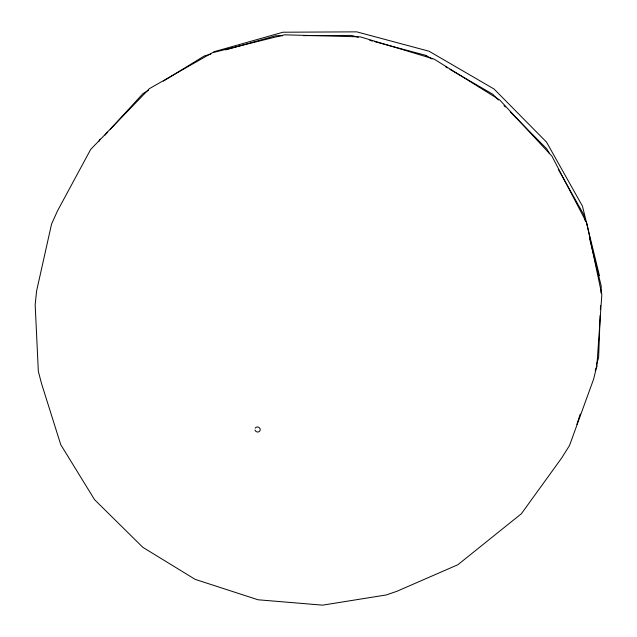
<?xml version="1.0" encoding="UTF-8"?>
<svg xmlns="http://www.w3.org/2000/svg" width="637" height="637" viewBox="0 0 637 637"><rect width="100%" height="100%" fill="white"/><g stroke="black" fill="none" stroke-linecap="round" stroke-linejoin="round"><path stroke-width="0.96" d="M600.165 315.442L598.605 357.835L596.519 364.213M600.38 309.582L600.524 305.68M600.994 292.996L601.248 286.196L589.567 238.389M596.877 365.941L601.83 294.676L586.717 222.902L551.961 156.192L499.798 100.033L434.163 59.13L360.351 36.858L284.381 34.828L212.28 52.752L149.432 88.631L90.661 149.456L57.497 210.895L51.549 224.081L36.604 290.942L35.17 304.781L38.339 371.387L41.493 383.426L60.746 444.658L94.571 499.687L142.855 547.342L195.177 579.367L258.041 599.775L322.609 605.15L386.181 594.966L396.7 591.375L457.884 564.732L521.385 513.725L561.715 457.923L569.534 445.462L593.588 379.222L596.877 365.941L595.229 370.487M576.875 424.401L580.259 414.026M425.444 56.494L425.906 55.387L374.421 41.58M98.831 141.486L100.12 139.105M105.001 135.06L107.645 132.178M110.281 129.295L142.823 93.75L148.421 90.303M163.327 81.138L204.31 55.952L210.879 54.089M213.546 51.868L282.963 32.224L356.736 31.85L429.059 51.231L494.065 89.021L546.538 142.131L582.457 206.125L599.465 275.749M225.785 49.877L275.622 35.776L282.629 35.744M303.475 35.648L351.489 35.425L358.328 37.257M369.691 40.306L372.526 41.071M425.906 55.387L432.077 58.978M445.725 66.909L447.429 67.896M449.985 69.385L492.815 94.276L498.508 100.033M504.026 105.615L505.404 107.008M510.229 111.889L546.817 148.907L549.301 153.334M558.291 169.331L583.771 214.685L585.411 221.397M255.222 428.136A2.699 2.476 28.2 0 1 259.378 427.785A2.699 2.476 28.2 0 1 258.948 431.743A2.699 2.476 28.2 0 1 255.015 430.047"/></g></svg>
